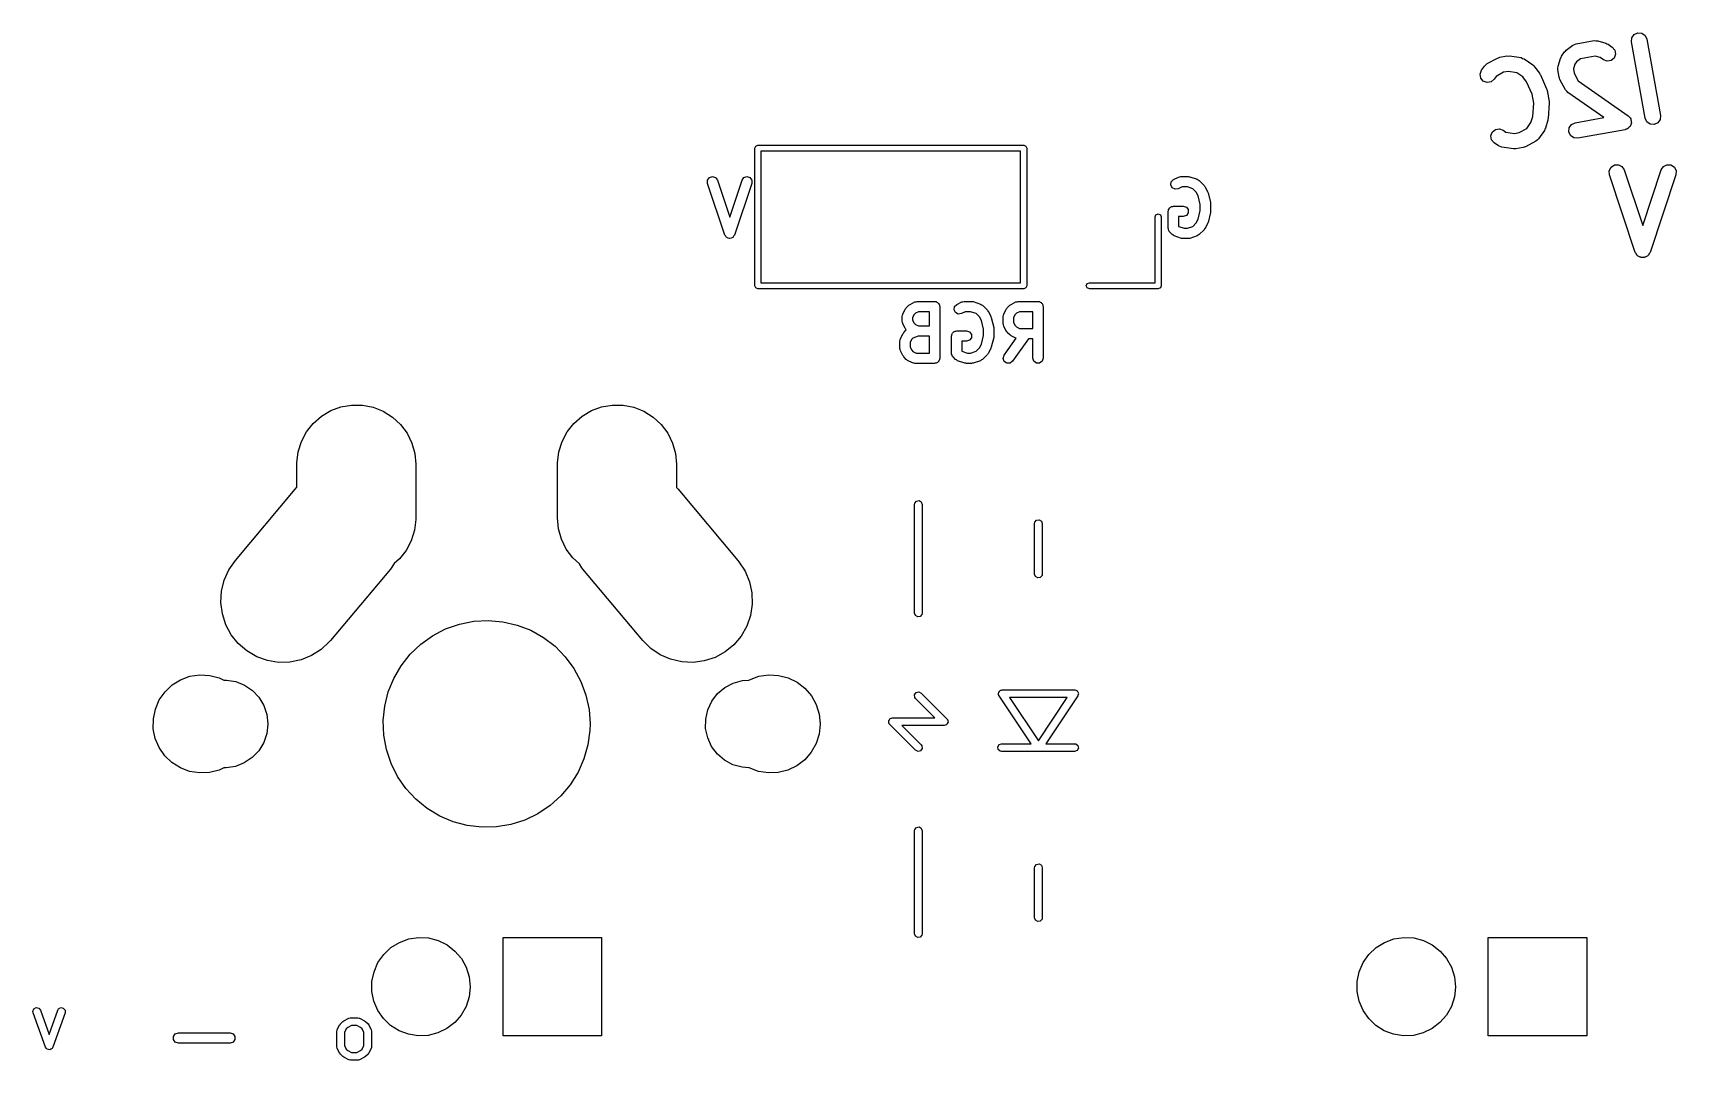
# Model space of a CAD drawing. Extents: x 0 to 132, y -20 to 105.
# Drawn here: x -0.03 to 31.75, y 78.7 to 98.56 of the extents above; entities that cross this region are included whole.
import ezdxf

# ---------------------------------------------------------------- set-up
doc = ezdxf.new("R2010")
doc.units = 0
doc.layers.add('BLACK', color=7, linetype='CONTINUOUS')

msp = doc.modelspace()

# ---------------------------------------------------------------- linework, layer by layer
at = {"layer": 'BLACK', "linetype": 'CONTINUOUS'}
for p, q in [((30.8916, 98.4631), (30.9362, 98.5267)), ((30.9362, 98.5267), (31.0065, 98.5595)), ((31.0065, 98.5595), (31.0839, 98.5528)), ((31.0839, 98.5528), (31.1475, 98.5082)), ((31.1475, 98.5082), (31.1803, 98.4378)), ((29.5276, 98.1091), (29.5856, 98.1918)), ((29.5856, 98.1918), (29.6041, 98.2074)), ((29.6041, 98.2074), (29.6191, 98.2263)), ((29.6191, 98.2263), (29.7474, 98.3214)), ((29.7474, 98.3214), (29.7795, 98.3341)), ((29.7795, 98.3341), (29.8107, 98.3487)), ((29.8107, 98.3487), (30.1624, 98.4107)), ((30.1624, 98.4107), (30.1968, 98.4077)), ((30.1968, 98.4077), (30.2312, 98.4067)), ((30.2312, 98.4067), (30.3843, 98.3612)), ((30.3843, 98.3612), (30.4049, 98.3486)), ((30.4049, 98.3486), (30.4276, 98.3403)), ((30.4276, 98.3403), (30.5103, 98.2824)), ((30.5103, 98.2824), (30.5602, 98.2229)), ((30.5602, 98.2229), (30.5737, 98.1464)), ((30.8849, 98.3858), (30.8916, 98.4631)), ((31.1453, 96.9085), (30.8849, 98.3858)), ((31.1803, 98.4378), (31.4408, 96.9606)), ((27.9801, 97.8362), (28.038, 97.919)), ((28.038, 97.919), (28.0644, 97.9411)), ((28.0644, 97.9411), (28.0895, 97.9648)), ((28.0895, 97.9648), (28.2881, 98.0724)), ((28.2881, 98.0724), (28.3116, 98.078)), ((28.3116, 98.078), (28.3335, 98.0882)), ((28.3335, 98.0882), (28.4742, 98.113)), ((28.4742, 98.113), (28.4982, 98.1109)), ((28.4982, 98.1109), (28.5222, 98.1137)), ((28.5222, 98.1137), (28.7457, 98.0805)), ((28.7457, 98.0805), (28.7773, 98.0668)), ((28.7773, 98.0668), (28.8097, 98.055)), ((28.8097, 98.055), (28.9752, 97.9391)), ((28.9752, 97.9391), (28.9907, 97.9206)), ((28.9907, 97.9206), (29.0096, 97.9056)), ((29.0096, 97.9056), (29.1048, 97.7773)), ((29.4573, 97.8439), (29.4603, 97.8783)), ((29.4603, 97.8783), (29.4612, 97.9127)), ((29.4612, 97.9127), (29.5067, 98.0658)), ((29.5067, 98.0658), (29.5194, 98.0864)), ((29.5194, 98.0864), (29.5276, 98.1091)), ((29.7874, 97.9569), (29.7589, 97.8611)), ((29.8174, 97.9998), (29.7874, 97.9569)), ((29.8977, 98.0594), (29.8174, 97.9998)), ((30.1796, 98.1091), (29.8977, 98.0594)), ((30.2755, 98.0806), (30.1796, 98.1091)), ((30.3383, 98.0366), (30.2755, 98.0806)), ((30.4112, 98.0101), (30.3383, 98.0366)), ((30.4877, 98.0235), (30.4112, 98.0101)), ((30.5472, 98.0734), (30.4877, 98.0235)), ((30.5737, 98.1464), (30.5472, 98.0734)), ((27.9535, 97.7632), (27.9801, 97.8362)), ((27.967, 97.6868), (27.9535, 97.7632)), ((28.0169, 97.6273), (27.967, 97.6868)), ((28.0899, 97.6007), (28.0169, 97.6273)), ((28.1664, 97.6142), (28.0899, 97.6007)), ((28.2258, 97.6641), (28.1664, 97.6142)), ((28.2635, 97.7179), (28.2258, 97.6641)), ((28.4095, 97.797), (28.2635, 97.7179)), ((28.5023, 97.8133), (28.4095, 97.797)), ((28.6666, 97.789), (28.5023, 97.8133)), ((28.7832, 97.7074), (28.6666, 97.789)), ((28.854, 97.6119), (28.7832, 97.7074)), ((28.9597, 97.3748), (28.854, 97.6119)), ((29.1048, 97.7773), (29.1109, 97.7619)), ((29.1109, 97.7619), (29.1213, 97.7491)), ((29.1213, 97.7491), (29.2412, 97.4801)), ((29.4821, 97.7032), (29.4573, 97.8439)), ((29.4923, 97.6813), (29.4821, 97.7032)), ((29.4979, 97.6578), (29.4923, 97.6813)), ((29.6054, 97.4592), (29.4979, 97.6578)), ((29.7589, 97.8611), (29.7733, 97.7793)), ((29.7733, 97.7793), (29.8524, 97.6332)), ((29.8524, 97.6332), (30.8163, 96.9582)), ((28.9905, 97.2001), (28.9597, 97.3748)), ((29.2412, 97.4801), (29.2442, 97.4618)), ((29.2442, 97.4618), (29.252, 97.4451)), ((29.252, 97.4451), (29.2892, 97.234)), ((29.2892, 97.234), (29.2876, 97.2156)), ((29.6291, 97.4342), (29.6054, 97.4592)), ((29.6513, 97.4078), (29.6291, 97.4342)), ((30.3476, 96.9202), (29.6513, 97.4078)), ((28.9384, 96.8272), (28.9723, 96.9412)), ((28.9723, 96.9412), (28.9905, 97.2001)), ((29.2911, 97.1974), (29.2704, 96.9036)), ((29.2876, 97.2156), (29.2911, 97.1974)), ((29.7898, 96.8218), (30.3476, 96.9202)), ((30.8163, 96.9582), (30.829, 96.9431)), ((30.829, 96.9431), (30.8452, 96.9318)), ((30.8452, 96.9318), (30.8536, 96.9139)), ((30.8536, 96.9139), (30.8663, 96.8988)), ((31.1781, 96.8382), (31.1453, 96.9085)), ((31.4408, 96.9606), (31.434, 96.8833)), ((28.1644, 96.5674), (28.191, 96.6404)), ((28.191, 96.6404), (28.2504, 96.6903)), ((28.2504, 96.6903), (28.3269, 96.7038)), ((28.3269, 96.7038), (28.3999, 96.6772)), ((28.3999, 96.6772), (28.4536, 96.6396)), ((28.4536, 96.6396), (28.6179, 96.6152)), ((28.6179, 96.6152), (28.7107, 96.6316)), ((28.7107, 96.6316), (28.8568, 96.7107)), ((28.8568, 96.7107), (28.9384, 96.8272)), ((29.1981, 96.6751), (29.0822, 96.5096)), ((29.2063, 96.6978), (29.1981, 96.6751)), ((29.219, 96.7183), (29.2063, 96.6978)), ((29.2645, 96.8714), (29.219, 96.7183)), ((29.265, 96.888), (29.2645, 96.8714)), ((29.2704, 96.9036), (29.265, 96.888)), ((29.6681, 96.6481), (29.6749, 96.7254)), ((29.7009, 96.5777), (29.6681, 96.6481)), ((29.6749, 96.7254), (29.7194, 96.789)), ((29.7194, 96.789), (29.7898, 96.8218)), ((30.7564, 96.6876), (29.8419, 96.5264)), ((30.7743, 96.696), (30.7564, 96.6876)), ((30.7937, 96.6994), (30.7743, 96.696)), ((30.8088, 96.7121), (30.7937, 96.6994)), ((30.8267, 96.7205), (30.8088, 96.7121)), ((30.8381, 96.7366), (30.8267, 96.7205)), ((30.8532, 96.7493), (30.8381, 96.7366)), ((30.8599, 96.7679), (30.8532, 96.7493)), ((30.8713, 96.7841), (30.8599, 96.7679)), ((30.8663, 96.8988), (30.8697, 96.8793)), ((30.8697, 96.8793), (30.878, 96.8614)), ((30.873, 96.8037), (30.8713, 96.7841)), ((30.8797, 96.8223), (30.873, 96.8037)), ((30.878, 96.8614), (30.8763, 96.8417)), ((30.8763, 96.8417), (30.8797, 96.8223)), ((31.2418, 96.7936), (31.1781, 96.8382)), ((31.3191, 96.7869), (31.2418, 96.7936)), ((31.3895, 96.8197), (31.3191, 96.7869)), ((31.434, 96.8833), (31.3895, 96.8197)), ((13.93, 96.33), (13.9476, 96.3724)), ((13.93, 93.67), (13.93, 96.33)), ((13.93, 96.33), (13.93, 96.33)), ((13.9476, 96.3724), (13.99, 96.39)), ((13.99, 96.39), (19.13, 96.39)), ((19.13, 96.39), (19.1724, 96.3724)), ((19.1724, 96.3724), (19.19, 96.33)), ((19.19, 96.33), (19.19, 93.67)), ((28.1779, 96.4909), (28.1644, 96.5674)), ((28.2278, 96.4315), (28.1779, 96.4909)), ((28.3105, 96.3735), (28.2278, 96.4315)), ((28.3429, 96.3617), (28.3105, 96.3735)), ((28.3746, 96.348), (28.3429, 96.3617)), ((28.598, 96.3149), (28.3746, 96.348)), ((28.622, 96.3176), (28.598, 96.3149)), ((28.6461, 96.3155), (28.622, 96.3176)), ((28.7867, 96.3403), (28.6461, 96.3155)), ((28.8086, 96.3506), (28.7867, 96.3403)), ((28.8321, 96.3562), (28.8086, 96.3506)), ((29.0307, 96.4637), (28.8321, 96.3562)), ((29.0558, 96.4874), (29.0307, 96.4637)), ((29.0822, 96.5096), (29.0558, 96.4874)), ((29.7645, 96.5332), (29.7009, 96.5777)), ((29.8419, 96.5264), (29.7645, 96.5332)), ((14.05, 96.27), (14.05, 93.73)), ((19.07, 96.27), (14.05, 96.27)), ((19.07, 93.73), (19.07, 96.27)), ((30.451, 95.894), (30.4858, 95.9634)), ((30.4858, 95.9634), (30.5506, 96.0062)), ((30.5506, 96.0062), (30.6281, 96.0109)), ((30.6281, 96.0109), (30.6975, 95.9762)), ((30.6975, 95.9762), (30.7403, 95.9114)), ((31.4557, 95.9114), (31.4985, 95.9762)), ((31.4985, 95.9762), (31.5679, 96.0109)), ((31.5679, 96.0109), (31.6454, 96.0062)), ((31.6454, 96.0062), (31.7102, 95.9634)), ((31.7102, 95.9634), (31.745, 95.894)), ((13.0163, 95.7123), (13.0523, 95.7626)), ((13.0168, 95.6505), (13.0163, 95.7123)), ((13.3501, 94.6505), (13.0168, 95.6505)), ((13.0523, 95.7626), (13.1109, 95.7821)), ((13.1109, 95.7821), (13.1698, 95.7635)), ((13.1698, 95.7635), (13.2065, 95.7137)), ((13.2065, 95.7137), (13.445, 94.9983)), ((13.445, 94.9983), (13.6835, 95.7137)), ((13.8732, 95.6505), (13.5399, 94.6505)), ((13.6835, 95.7137), (13.7202, 95.7635)), ((13.7202, 95.7635), (13.7791, 95.7821)), ((13.7791, 95.7821), (13.8377, 95.7626)), ((13.8377, 95.7626), (13.8737, 95.7123)), ((13.8737, 95.7123), (13.8732, 95.6505)), ((21.9742, 95.6196), (21.9843, 95.6806)), ((21.9843, 95.6806), (22.0284, 95.7239)), ((22.0284, 95.7239), (22.1236, 95.7716)), ((22.1236, 95.7716), (22.1464, 95.775)), ((22.1464, 95.775), (22.1683, 95.7821)), ((22.1683, 95.7821), (22.3112, 95.7821)), ((22.3112, 95.7821), (22.3266, 95.7771)), ((22.3266, 95.7771), (22.3428, 95.777)), ((22.3428, 95.777), (22.4857, 95.7294)), ((22.4857, 95.7294), (22.5042, 95.7157)), ((22.5042, 95.7157), (22.5248, 95.7052)), ((22.5248, 95.7052), (22.62, 95.61)), ((30.4557, 95.8165), (30.451, 95.894)), ((30.9557, 94.3165), (30.4557, 95.8165)), ((30.7403, 95.9114), (31.098, 94.8383)), ((31.098, 94.8383), (31.4557, 95.9114)), ((31.7403, 95.8165), (31.2403, 94.3165)), ((31.745, 95.894), (31.7403, 95.8165)), ((22.0018, 95.5643), (21.9742, 95.6196)), ((22.0567, 95.5359), (22.0018, 95.5643)), ((22.1178, 95.5451), (22.0567, 95.5359)), ((22.1919, 95.5821), (22.1178, 95.5451)), ((22.295, 95.5821), (22.1919, 95.5821)), ((22.4, 95.5471), (22.295, 95.5821)), ((22.4671, 95.48), (22.4, 95.5471)), ((22.5026, 95.4091), (22.4671, 95.48)), ((22.5445, 95.2412), (22.5026, 95.4091)), ((22.62, 95.61), (22.6274, 95.5955)), ((22.6274, 95.5955), (22.6387, 95.584)), ((22.6387, 95.584), (22.6863, 95.4887)), ((22.6863, 95.4887), (22.688, 95.4777)), ((22.688, 95.4777), (22.6939, 95.4683)), ((22.6939, 95.4683), (22.7415, 95.2778)), ((21.67, 95), (21.6876, 95.0424)), ((21.6876, 95.0424), (21.73, 95.06)), ((21.73, 95.06), (21.7724, 95.0424)), ((21.7724, 95.0424), (21.79, 95)), ((21.9255, 95.1107), (21.9304, 95.1257)), ((21.9255, 94.7774), (21.9255, 95.1107)), ((21.9304, 95.1416), (21.9397, 95.1544)), ((21.9304, 95.1257), (21.9304, 95.1416)), ((21.9397, 95.1544), (21.9446, 95.1695)), ((21.9446, 95.1695), (21.9574, 95.1788)), ((21.9574, 95.1788), (21.9667, 95.1916)), ((21.9667, 95.1916), (21.9818, 95.1965)), ((21.9818, 95.1965), (21.9946, 95.2058)), ((21.9946, 95.2058), (22.0104, 95.2058)), ((22.0104, 95.2058), (22.0255, 95.2107)), ((22.0255, 95.2107), (22.216, 95.2107)), ((22.216, 95.0107), (22.1255, 95.0107)), ((22.1255, 95.0107), (22.1255, 94.8188)), ((22.216, 95.2107), (22.2747, 95.1916)), ((22.2747, 95.0298), (22.216, 95.0107)), ((22.2747, 95.1916), (22.3111, 95.1416)), ((22.3111, 95.0798), (22.2747, 95.0298)), ((22.3111, 95.1416), (22.3111, 95.0798)), ((22.5026, 94.9551), (22.5445, 95.123)), ((22.5445, 95.123), (22.5445, 95.2412)), ((22.7415, 95.0864), (22.6939, 94.896)), ((22.7415, 95.2778), (22.7407, 95.2654)), ((22.7407, 95.2654), (22.7445, 95.2535)), ((22.7445, 95.1107), (22.7407, 95.0989)), ((22.7407, 95.0989), (22.7415, 95.0864)), ((22.7445, 95.2535), (22.7445, 95.1107)), ((21.67, 93.73), (21.67, 95)), ((21.79, 95), (21.79, 93.67)), ((21.928, 94.7697), (21.9255, 94.7774)), ((21.9267, 94.7617), (21.928, 94.7697)), ((21.9373, 94.7409), (21.9267, 94.7617)), ((21.9446, 94.7186), (21.9373, 94.7409)), ((21.9511, 94.7138), (21.9446, 94.7186)), ((21.9548, 94.7066), (21.9511, 94.7138)), ((22.0024, 94.659), (21.9548, 94.7066)), ((22.1255, 94.8188), (22.1271, 94.8171)), ((22.1271, 94.8171), (22.2322, 94.7821)), ((22.2322, 94.7821), (22.295, 94.7821)), ((22.295, 94.7821), (22.4, 94.8171)), ((22.4, 94.8171), (22.4671, 94.8842)), ((22.4671, 94.8842), (22.5026, 94.9551)), ((22.62, 94.7543), (22.5248, 94.659)), ((22.6274, 94.7687), (22.62, 94.7543)), ((22.6387, 94.7803), (22.6274, 94.7687)), ((22.6863, 94.8755), (22.6387, 94.7803)), ((22.688, 94.8865), (22.6863, 94.8755)), ((22.6939, 94.896), (22.688, 94.8865)), ((13.3681, 94.6262), (13.3501, 94.6505)), ((13.3856, 94.6017), (13.3681, 94.6262)), ((13.3864, 94.6014), (13.3856, 94.6017)), ((13.3868, 94.6008), (13.3864, 94.6014)), ((13.4156, 94.5917), (13.3868, 94.6008)), ((13.4442, 94.5821), (13.4156, 94.5917)), ((13.445, 94.5824), (13.4442, 94.5821)), ((13.4458, 94.5821), (13.445, 94.5824)), ((13.4744, 94.5917), (13.4458, 94.5821)), ((13.5032, 94.6008), (13.4744, 94.5917)), ((13.5036, 94.6014), (13.5032, 94.6008)), ((13.5044, 94.6017), (13.5036, 94.6014)), ((13.522, 94.6263), (13.5044, 94.6017)), ((13.5399, 94.6505), (13.522, 94.6263)), ((22.0229, 94.6486), (22.0024, 94.659)), ((22.0415, 94.6349), (22.0229, 94.6486)), ((22.1843, 94.5873), (22.0415, 94.6349)), ((22.2005, 94.5871), (22.1843, 94.5873)), ((22.216, 94.5821), (22.2005, 94.5871)), ((22.3112, 94.5821), (22.216, 94.5821)), ((22.3266, 94.5871), (22.3112, 94.5821)), ((22.3428, 94.5873), (22.3266, 94.5871)), ((22.4857, 94.6349), (22.3428, 94.5873)), ((22.5042, 94.6486), (22.4857, 94.6349)), ((22.5248, 94.659), (22.5042, 94.6486)), ((30.9723, 94.2913), (30.9557, 94.3165)), ((30.9858, 94.2644), (30.9723, 94.2913)), ((30.9934, 94.2594), (30.9858, 94.2644)), ((30.9985, 94.2517), (30.9934, 94.2594)), ((31.0254, 94.2382), (30.9985, 94.2517)), ((31.0506, 94.2216), (31.0254, 94.2382)), ((31.0597, 94.2211), (31.0506, 94.2216)), ((31.0679, 94.217), (31.0597, 94.2211)), ((31.098, 94.2188), (31.0679, 94.217)), ((31.1281, 94.217), (31.098, 94.2188)), ((31.1363, 94.2211), (31.1281, 94.217)), ((31.1454, 94.2216), (31.1363, 94.2211)), ((31.1706, 94.2382), (31.1454, 94.2216)), ((31.1975, 94.2517), (31.1706, 94.2382)), ((31.2026, 94.2594), (31.1975, 94.2517)), ((31.2102, 94.2644), (31.2026, 94.2594)), ((31.2237, 94.2914), (31.2102, 94.2644)), ((31.2403, 94.3165), (31.2237, 94.2914)), ((13.9476, 93.6276), (13.93, 93.67)), ((13.99, 93.61), (13.9476, 93.6276)), ((19.13, 93.61), (13.99, 93.61)), ((14.05, 93.73), (19.07, 93.73)), ((19.1724, 93.6276), (19.13, 93.61)), ((19.19, 93.67), (19.1724, 93.6276)), ((20.34, 93.67), (20.3576, 93.7124)), ((20.3576, 93.6276), (20.34, 93.67)), ((20.3576, 93.7124), (20.4, 93.73)), ((20.4, 93.61), (20.3576, 93.6276)), ((20.4, 93.73), (21.67, 93.73)), ((21.73, 93.61), (20.4, 93.61)), ((21.7724, 93.6276), (21.73, 93.61)), ((21.79, 93.67), (21.7724, 93.6276)), ((16.7821, 93.0786), (16.7892, 93.1006)), ((16.7892, 93.1006), (16.7927, 93.1234)), ((16.7927, 93.1234), (16.8403, 93.2186)), ((16.8403, 93.2186), (16.8516, 93.2301)), ((16.8516, 93.2301), (16.859, 93.2446)), ((16.859, 93.2446), (16.9066, 93.2922)), ((16.9066, 93.2922), (16.9211, 93.2996)), ((16.9211, 93.2996), (16.9326, 93.3109)), ((16.9326, 93.3109), (17.0278, 93.3586)), ((17.0119, 93.1146), (16.9821, 93.055)), ((17.0366, 93.1393), (17.0119, 93.1146)), ((17.0278, 93.3586), (17.0506, 93.362)), ((17.0962, 93.1691), (17.0366, 93.1393)), ((17.0506, 93.362), (17.0726, 93.3691)), ((17.0726, 93.3691), (17.4059, 93.3691)), ((17.3059, 93.1691), (17.0962, 93.1691)), ((17.3059, 92.8929), (17.3059, 93.1691)), ((17.4059, 93.3691), (17.421, 93.3642)), ((17.421, 93.3642), (17.4368, 93.3642)), ((17.4368, 93.3642), (17.4496, 93.3549)), ((17.4496, 93.3549), (17.4647, 93.35)), ((17.4647, 93.35), (17.474, 93.3372)), ((17.474, 93.3372), (17.4868, 93.3279)), ((17.4868, 93.3279), (17.4917, 93.3128)), ((17.4917, 93.3128), (17.501, 93.3)), ((17.501, 93.3), (17.501, 93.2842)), ((17.501, 93.2842), (17.5059, 93.2691)), ((17.5059, 93.2691), (17.5059, 92.2691)), ((17.7832, 93.2066), (17.7933, 93.2676)), ((17.8108, 93.1513), (17.7832, 93.2066)), ((17.7933, 93.2676), (17.8374, 93.3109)), ((17.8657, 93.1229), (17.8108, 93.1513)), ((17.8374, 93.3109), (17.9326, 93.3586)), ((17.9268, 93.1321), (17.8657, 93.1229)), ((18.0009, 93.1691), (17.9268, 93.1321)), ((17.9326, 93.3586), (17.9554, 93.362)), ((17.9554, 93.362), (17.9773, 93.3691)), ((17.9773, 93.3691), (18.1202, 93.3691)), ((18.104, 93.1691), (18.0009, 93.1691)), ((18.209, 93.1341), (18.104, 93.1691)), ((18.1202, 93.3691), (18.1356, 93.3641)), ((18.1356, 93.3641), (18.1518, 93.364)), ((18.1518, 93.364), (18.2947, 93.3164)), ((18.2761, 93.067), (18.209, 93.1341)), ((18.2947, 93.3164), (18.3132, 93.3027)), ((18.3132, 93.3027), (18.3338, 93.2922)), ((18.3338, 93.2922), (18.429, 93.197)), ((18.429, 93.197), (18.4364, 93.1825)), ((18.4364, 93.1825), (18.4477, 93.171)), ((18.4477, 93.171), (18.4953, 93.0757)), ((18.7345, 93.0786), (18.7416, 93.1006)), ((18.7416, 93.1006), (18.745, 93.1234)), ((18.745, 93.1234), (18.7927, 93.2186)), ((18.7927, 93.2186), (18.804, 93.2301)), ((18.804, 93.2301), (18.8114, 93.2446)), ((18.8114, 93.2446), (18.859, 93.2922)), ((18.859, 93.2922), (18.8734, 93.2996)), ((18.8734, 93.2996), (18.885, 93.3109)), ((18.885, 93.3109), (18.9802, 93.3586)), ((18.9643, 93.1146), (18.9345, 93.055)), ((18.9889, 93.1393), (18.9643, 93.1146)), ((18.9802, 93.3586), (19.003, 93.362)), ((19.0486, 93.1691), (18.9889, 93.1393)), ((19.003, 93.362), (19.025, 93.3691)), ((19.025, 93.3691), (19.4059, 93.3691)), ((19.3059, 93.1691), (19.0486, 93.1691)), ((19.3059, 92.8453), (19.3059, 93.1691)), ((19.4059, 93.3691), (19.421, 93.3642)), ((19.421, 93.3642), (19.4368, 93.3642)), ((19.4368, 93.3642), (19.4496, 93.3549)), ((19.4496, 93.3549), (19.4647, 93.35)), ((19.4647, 93.35), (19.474, 93.3372)), ((19.474, 93.3372), (19.4868, 93.3279)), ((19.4868, 93.3279), (19.4917, 93.3128)), ((19.4917, 93.3128), (19.501, 93.3)), ((19.501, 93.3), (19.501, 93.2842)), ((19.501, 93.2842), (19.5059, 93.2691)), ((19.5059, 93.2691), (19.5059, 92.2691)), ((16.7821, 92.9834), (16.7821, 93.0786)), ((16.7892, 92.9615), (16.7821, 92.9834)), ((16.7927, 92.9387), (16.7892, 92.9615)), ((16.8403, 92.8434), (16.7927, 92.9387)), ((16.8114, 92.7684), (16.859, 92.816)), ((16.8516, 92.8319), (16.8403, 92.8434)), ((16.859, 92.8175), (16.8516, 92.8319)), ((16.86, 92.8165), (16.859, 92.8175)), ((16.859, 92.816), (16.86, 92.8165)), ((16.9821, 93.055), (16.9821, 93.007)), ((16.9821, 93.007), (17.0119, 92.9474)), ((17.0119, 92.9474), (17.0366, 92.9227)), ((17.0366, 92.9227), (17.0962, 92.8929)), ((17.0962, 92.8929), (17.3059, 92.8929)), ((17.7664, 92.7658), (17.7757, 92.7786)), ((17.7757, 92.7786), (17.7908, 92.7835)), ((17.7908, 92.7835), (17.8036, 92.7928)), ((17.8036, 92.7928), (17.8194, 92.7928)), ((17.8194, 92.7928), (17.8345, 92.7977)), ((17.8345, 92.7977), (18.025, 92.7977)), ((18.025, 92.7977), (18.0837, 92.7786)), ((18.0837, 92.7786), (18.1201, 92.7286)), ((18.3116, 92.9961), (18.2761, 93.067)), ((18.3535, 92.8282), (18.3116, 92.9961)), ((18.3535, 92.71), (18.3535, 92.8282)), ((18.4953, 93.0757), (18.497, 93.0647)), ((18.497, 93.0647), (18.5029, 93.0553)), ((18.5029, 93.0553), (18.5505, 92.8648)), ((18.5505, 92.8648), (18.5497, 92.8524)), ((18.5497, 92.8524), (18.5535, 92.8405)), ((18.5535, 92.8405), (18.5535, 92.6977)), ((18.7345, 92.9358), (18.7345, 93.0786)), ((18.7416, 92.9139), (18.7345, 92.9358)), ((18.745, 92.8911), (18.7416, 92.9139)), ((18.7927, 92.7958), (18.745, 92.8911)), ((18.804, 92.7843), (18.7927, 92.7958)), ((18.8114, 92.7698), (18.804, 92.7843)), ((18.9345, 93.055), (18.9345, 92.9594)), ((18.9345, 92.9594), (18.9643, 92.8998)), ((18.9643, 92.8998), (18.9889, 92.8751)), ((18.9889, 92.8751), (19.0486, 92.8453)), ((19.0486, 92.8453), (19.3059, 92.8453)), ((16.7345, 92.6025), (16.7416, 92.6244)), ((16.7345, 92.4596), (16.7345, 92.6025)), ((16.7416, 92.6244), (16.745, 92.6472)), ((16.745, 92.6472), (16.7927, 92.7424)), ((16.7927, 92.7424), (16.804, 92.754)), ((16.804, 92.754), (16.8114, 92.7684)), ((16.9643, 92.6385), (16.9345, 92.5788)), ((16.9345, 92.5788), (16.9345, 92.4832)), ((16.9345, 92.4832), (16.9643, 92.4236)), ((16.9837, 92.6579), (16.9643, 92.6385)), ((17.0888, 92.6929), (16.9837, 92.6579)), ((17.3059, 92.6929), (17.0888, 92.6929)), ((17.3059, 92.3691), (17.3059, 92.6929)), ((17.7345, 92.6977), (17.7394, 92.7127)), ((17.7345, 92.3644), (17.7345, 92.6977)), ((17.7394, 92.7286), (17.7487, 92.7414)), ((17.7394, 92.7127), (17.7394, 92.7286)), ((17.7487, 92.7414), (17.7536, 92.7565)), ((17.7536, 92.7565), (17.7664, 92.7658)), ((18.025, 92.5977), (17.9345, 92.5977)), ((17.9345, 92.5977), (17.9345, 92.4058)), ((18.0837, 92.6168), (18.025, 92.5977)), ((18.1201, 92.6668), (18.0837, 92.6168)), ((18.1201, 92.7286), (18.1201, 92.6668)), ((18.209, 92.4041), (18.2761, 92.4712)), ((18.2761, 92.4712), (18.3116, 92.5421)), ((18.3116, 92.5421), (18.3535, 92.71)), ((18.4953, 92.4625), (18.4477, 92.3673)), ((18.497, 92.4735), (18.4953, 92.4625)), ((18.5029, 92.483), (18.497, 92.4735)), ((18.5505, 92.6734), (18.5029, 92.483)), ((18.5535, 92.6977), (18.5497, 92.6859)), ((18.5497, 92.6859), (18.5505, 92.6734)), ((18.7526, 92.3265), (18.9829, 92.6555)), ((18.859, 92.7222), (18.8114, 92.7698)), ((18.8734, 92.7149), (18.859, 92.7222)), ((18.885, 92.7035), (18.8734, 92.7149)), ((18.9802, 92.6559), (18.885, 92.7035)), ((19.2199, 92.6453), (18.9164, 92.2118)), ((18.9829, 92.6555), (18.9802, 92.6559)), ((19.3059, 92.6453), (19.2199, 92.6453)), ((19.3059, 92.2691), (19.3059, 92.6453)), ((16.7416, 92.4377), (16.7345, 92.4596)), ((16.745, 92.4149), (16.7416, 92.4377)), ((16.7927, 92.3196), (16.745, 92.4149)), ((16.804, 92.3081), (16.7927, 92.3196)), ((16.8114, 92.2936), (16.804, 92.3081)), ((16.859, 92.246), (16.8114, 92.2936)), ((16.8734, 92.2387), (16.859, 92.246)), ((16.885, 92.2273), (16.8734, 92.2387)), ((16.9802, 92.1797), (16.885, 92.2273)), ((16.9643, 92.4236), (16.9889, 92.3989)), ((17.003, 92.1762), (16.9802, 92.1797)), ((16.9889, 92.3989), (17.0486, 92.3691)), ((17.025, 92.1691), (17.003, 92.1762)), ((17.4059, 92.1691), (17.025, 92.1691)), ((17.0486, 92.3691), (17.3059, 92.3691)), ((17.421, 92.174), (17.4059, 92.1691)), ((17.4368, 92.174), (17.421, 92.174)), ((17.4496, 92.1833), (17.4368, 92.174)), ((17.4647, 92.1882), (17.4496, 92.1833)), ((17.474, 92.201), (17.4647, 92.1882)), ((17.4868, 92.2103), (17.474, 92.201)), ((17.4917, 92.2254), (17.4868, 92.2103)), ((17.501, 92.2382), (17.4917, 92.2254)), ((17.5059, 92.2691), (17.501, 92.2541)), ((17.501, 92.2541), (17.501, 92.2382)), ((17.737, 92.3567), (17.7345, 92.3644)), ((17.7357, 92.3487), (17.737, 92.3567)), ((17.7463, 92.3279), (17.7357, 92.3487)), ((17.7536, 92.3056), (17.7463, 92.3279)), ((17.7601, 92.3008), (17.7536, 92.3056)), ((17.7638, 92.2936), (17.7601, 92.3008)), ((17.8114, 92.246), (17.7638, 92.2936)), ((17.8319, 92.2356), (17.8114, 92.246)), ((17.8505, 92.2219), (17.8319, 92.2356)), ((17.9933, 92.1743), (17.8505, 92.2219)), ((17.9345, 92.4058), (17.9361, 92.4041)), ((17.9361, 92.4041), (18.0412, 92.3691)), ((18.0095, 92.1741), (17.9933, 92.1743)), ((18.025, 92.1691), (18.0095, 92.1741)), ((18.1202, 92.1691), (18.025, 92.1691)), ((18.0412, 92.3691), (18.104, 92.3691)), ((18.104, 92.3691), (18.209, 92.4041)), ((18.1356, 92.1741), (18.1202, 92.1691)), ((18.1518, 92.1743), (18.1356, 92.1741)), ((18.2947, 92.2219), (18.1518, 92.1743)), ((18.3132, 92.2356), (18.2947, 92.2219)), ((18.3338, 92.246), (18.3132, 92.2356)), ((18.429, 92.3413), (18.3338, 92.246)), ((18.4364, 92.3557), (18.429, 92.3413)), ((18.4477, 92.3673), (18.4364, 92.3557)), ((18.7345, 92.2674), (18.7526, 92.3265)), ((18.7546, 92.2089), (18.7345, 92.2674)), ((18.8053, 92.1735), (18.7546, 92.2089)), ((18.867, 92.1746), (18.8053, 92.1735)), ((18.9164, 92.2118), (18.867, 92.1746)), ((19.325, 92.2103), (19.3059, 92.2691)), ((19.375, 92.174), (19.325, 92.2103)), ((19.4368, 92.174), (19.375, 92.174)), ((19.4868, 92.2103), (19.4368, 92.174)), ((19.5059, 92.2691), (19.4868, 92.2103)), ((5.55005, 91.1489), (5.73091, 91.2565)), ((5.73091, 91.2565), (5.92836, 91.3293)), ((5.92836, 91.3293), (6.13577, 91.365)), ((6.13577, 91.365), (6.34621, 91.3622)), ((6.34621, 91.3622), (6.55262, 91.3211)), ((6.55262, 91.3211), (6.74809, 91.2432)), ((6.74809, 91.2432), (6.92608, 91.1309)), ((10.59, 91.1489), (10.7709, 91.2565)), ((10.7709, 91.2565), (10.9684, 91.3293)), ((10.9684, 91.3293), (11.1758, 91.365)), ((11.1758, 91.365), (11.3862, 91.3622)), ((11.3862, 91.3622), (11.5926, 91.3211)), ((11.5926, 91.3211), (11.7881, 91.2432)), ((11.7881, 91.2432), (11.9661, 91.1309)), ((5.26153, 90.8448), (5.39182, 91.0101)), ((5.39182, 91.0101), (5.55005, 91.1489)), ((6.92608, 91.1309), (7.08062, 90.988)), ((7.08062, 90.988), (7.20654, 90.8194)), ((10.3015, 90.8448), (10.4318, 91.0101)), ((10.4318, 91.0101), (10.59, 91.1489)), ((11.9661, 91.1309), (12.1206, 90.988)), ((12.1206, 90.988), (12.2465, 90.8194)), ((5.10113, 90.4576), (5.16354, 90.6586)), ((5.16354, 90.6586), (5.26153, 90.8448)), ((7.20654, 90.8194), (7.29962, 90.6306)), ((7.29962, 90.6306), (7.35674, 90.4281)), ((10.1411, 90.4576), (10.2035, 90.6586)), ((10.2035, 90.6586), (10.3015, 90.8448)), ((12.2465, 90.8194), (12.3396, 90.6306)), ((12.3396, 90.6306), (12.3967, 90.4281)), ((5.076, 90.2185), (5.07639, 90.2486)), ((5.07639, 90.2486), (5.10113, 90.4576)), ((7.35674, 90.4281), (7.376, 90.2185)), ((10.116, 90.2185), (10.1164, 90.2486)), ((10.1164, 90.2486), (10.1411, 90.4576)), ((12.3967, 90.4281), (12.416, 90.2185)), ((5.076, 89.7705), (5.076, 90.2185)), ((7.376, 90.2185), (7.376, 89.1815)), ((10.116, 89.1815), (10.116, 90.2185)), ((12.416, 90.2185), (12.416, 89.7675)), ((3.88819, 88.3581), (5.04521, 89.737)), ((5.04521, 89.737), (5.06571, 89.7608)), ((5.06571, 89.7608), (5.076, 89.7705)), ((12.416, 89.7675), (12.4468, 89.737)), ((12.4468, 89.737), (13.6038, 88.3581)), ((17.018, 89.4435), (17.0225, 89.4692)), ((17.018, 87.3435), (17.018, 89.4435)), ((17.0225, 89.4692), (17.0555, 89.5085)), ((17.0555, 89.5085), (17.106, 89.5174)), ((17.106, 89.5174), (17.1505, 89.4917)), ((17.1505, 89.4917), (17.168, 89.4435)), ((17.168, 89.4435), (17.168, 87.3435)), ((7.37561, 89.1514), (7.35087, 88.9424)), ((7.376, 89.1815), (7.37561, 89.1514)), ((10.1353, 88.9719), (10.116, 89.1815)), ((10.1924, 88.7694), (10.1353, 88.9719)), ((19.339, 89.0735), (19.3435, 89.0992)), ((19.339, 88.0956), (19.339, 89.0735)), ((19.3435, 89.0992), (19.3765, 89.1385)), ((19.3765, 89.1385), (19.427, 89.1474)), ((19.427, 89.1474), (19.4715, 89.1217)), ((19.4715, 89.1217), (19.489, 89.0735)), ((19.489, 89.0735), (19.489, 88.0956)), ((7.28846, 88.7414), (7.19047, 88.5552)), ((7.35087, 88.9424), (7.28846, 88.7414)), ((10.2855, 88.5806), (10.1924, 88.7694)), ((3.76301, 88.1777), (3.88819, 88.3581)), ((7.06018, 88.3899), (6.956, 88.2985)), ((7.19047, 88.5552), (7.06018, 88.3899)), ((10.4114, 88.412), (10.2855, 88.5806)), ((10.539, 88.2941), (10.4114, 88.412)), ((13.6038, 88.3581), (13.6237, 88.3338)), ((13.6237, 88.3338), (13.7441, 88.1502)), ((3.67282, 87.9775), (3.76301, 88.1777)), ((6.88371, 88.1943), (5.72669, 86.8154)), ((6.956, 88.2985), (6.88371, 88.1943)), ((10.5884, 88.2187), (10.539, 88.2941)), ((10.6083, 88.1943), (10.5884, 88.2187)), ((11.7653, 86.8154), (10.6083, 88.1943)), ((13.7441, 88.1502), (13.829, 87.9476)), ((19.3565, 88.0474), (19.339, 88.0956)), ((19.401, 88.0217), (19.3565, 88.0474)), ((19.4515, 88.0306), (19.401, 88.0217)), ((19.4845, 88.0699), (19.4515, 88.0306)), ((19.489, 88.0956), (19.4845, 88.0699)), ((3.60817, 87.5449), (3.62062, 87.7642)), ((3.62062, 87.7642), (3.67282, 87.9775)), ((13.829, 87.9476), (13.8756, 87.733)), ((13.8756, 87.733), (13.8823, 87.5135)), ((3.63589, 87.3271), (3.60817, 87.5449)), ((13.8823, 87.5135), (13.8489, 87.2965)), ((3.70284, 87.1179), (3.63589, 87.3271)), ((3.80678, 86.9245), (3.70284, 87.1179)), ((7.9517, 87.0355), (8.21825, 87.1291)), ((8.21825, 87.1291), (8.49533, 87.1842)), ((8.49533, 87.1842), (8.77741, 87.1998)), ((8.77741, 87.1998), (9.05887, 87.1754)), ((9.05887, 87.1754), (9.33408, 87.1116)), ((9.33408, 87.1116), (9.59756, 87.0097)), ((13.7765, 87.0892), (13.6675, 86.8985)), ((13.8489, 87.2965), (13.7765, 87.0892)), ((17.0355, 87.2953), (17.018, 87.3435)), ((17.08, 87.2696), (17.0355, 87.2953)), ((17.1305, 87.2785), (17.08, 87.2696)), ((17.1635, 87.3178), (17.1305, 87.2785)), ((17.168, 87.3435), (17.1635, 87.3178)), ((3.94423, 86.7532), (3.80678, 86.9245)), ((4.1106, 86.6099), (3.94423, 86.7532)), ((5.70619, 86.7916), (5.54623, 86.6412)), ((5.72669, 86.8154), (5.70619, 86.7916)), ((7.26674, 86.546), (7.47115, 86.741)), ((7.47115, 86.741), (7.701, 86.9053)), ((7.701, 86.9053), (7.9517, 87.0355)), ((9.59756, 87.0097), (9.84405, 86.8716)), ((9.84405, 86.8716), (10.0686, 86.7002)), ((11.9213, 86.6608), (11.7653, 86.8154)), ((13.6675, 86.8985), (13.5256, 86.7309)), ((4.3003, 86.4992), (4.1106, 86.6099)), ((4.50699, 86.425), (4.3003, 86.4992)), ((4.72373, 86.3897), (4.50699, 86.425)), ((5.15829, 86.4392), (4.94328, 86.3945)), ((5.36154, 86.5224), (5.15829, 86.4392)), ((5.54623, 86.6412), (5.36154, 86.5224)), ((7.09184, 86.3242), (7.26674, 86.546)), ((10.0686, 86.7002), (10.2668, 86.4989)), ((10.2668, 86.4989), (10.4347, 86.2717)), ((12.1028, 86.5372), (11.9213, 86.6608)), ((12.3038, 86.4488), (12.1028, 86.5372)), ((12.5175, 86.3985), (12.3038, 86.4488)), ((13.1631, 86.4863), (12.9545, 86.4175)), ((13.3556, 86.5919), (13.1631, 86.4863)), ((13.5256, 86.7309), (13.3556, 86.5919)), ((2.82955, 86.0539), (3.00974, 86.1202)), ((3.00974, 86.1202), (3.19959, 86.1489)), ((3.19959, 86.1489), (3.39134, 86.1388)), ((3.39134, 86.1388), (3.57714, 86.0904)), ((4.94328, 86.3945), (4.72373, 86.3897)), ((6.94994, 86.0799), (7.09184, 86.3242)), ((10.4347, 86.2717), (10.5688, 86.023)), ((12.7369, 86.3879), (12.5175, 86.3985)), ((12.9545, 86.4175), (12.7369, 86.3879)), ((13.8295, 86.0539), (14.0097, 86.1202)), ((14.0097, 86.1202), (14.1996, 86.1489)), ((14.1996, 86.1489), (14.3913, 86.1388)), ((14.3913, 86.1388), (14.5771, 86.0904)), ((2.41672, 85.6635), (2.52685, 85.8207)), ((2.52685, 85.8207), (2.66636, 85.9527)), ((2.66636, 85.9527), (2.82955, 86.0539)), ((3.57714, 86.0904), (3.66693, 86.0462)), ((3.66693, 86.0462), (3.71345, 86.0487)), ((3.71345, 86.0487), (3.89458, 86.0187)), ((3.89458, 86.0187), (4.06505, 85.9505)), ((4.06505, 85.9505), (4.2169, 85.8473)), ((4.2169, 85.8473), (4.34305, 85.7139)), ((6.77578, 85.5439), (6.84389, 85.818)), ((6.84389, 85.818), (6.94994, 86.0799)), ((10.5688, 86.023), (10.6666, 85.758)), ((13.2105, 85.7862), (13.3507, 85.9047)), ((13.3507, 85.9047), (13.5131, 85.9903)), ((13.5131, 85.9903), (13.6901, 86.0391)), ((13.6901, 86.0391), (13.8164, 86.0457)), ((13.8164, 86.0457), (13.8295, 86.0539)), ((14.5771, 86.0904), (14.7494, 86.0056)), ((14.7494, 86.0056), (14.9011, 85.888)), ((14.9011, 85.888), (15.0261, 85.7422)), ((17.0206, 85.7629), (17.05, 85.8049)), ((17.05, 85.8049), (17.0995, 85.8182)), ((17.0995, 85.8182), (17.146, 85.7965)), ((17.146, 85.7965), (17.646, 85.2965)), ((18.6416, 85.7972), (18.647, 85.8066)), ((18.6444, 85.7818), (18.6416, 85.7972)), ((18.647, 85.8066), (18.6482, 85.8173)), ((18.6482, 85.8173), (18.6595, 85.8281)), ((18.6595, 85.8281), (18.6673, 85.8417)), ((18.6673, 85.8417), (18.6774, 85.8453)), ((18.6774, 85.8453), (18.6852, 85.8528)), ((18.6852, 85.8528), (18.7008, 85.8538)), ((18.7008, 85.8538), (18.7155, 85.8592)), ((18.7155, 85.8592), (20.1125, 85.8592)), ((20.1125, 85.8592), (20.1158, 85.8586)), ((20.1158, 85.8586), (20.1173, 85.859)), ((20.1173, 85.859), (20.12, 85.8579)), ((20.12, 85.8579), (20.1382, 85.8547)), ((20.1382, 85.8547), (20.1501, 85.8447)), ((20.1501, 85.8447), (20.1643, 85.8384)), ((20.1643, 85.8384), (20.1691, 85.8287)), ((20.1691, 85.8287), (20.1775, 85.8217)), ((20.1775, 85.8217), (20.1802, 85.8064)), ((20.1802, 85.8064), (20.187, 85.7924)), ((20.187, 85.7924), (20.1845, 85.7819)), ((2.3012, 85.2993), (2.34047, 85.4873)), ((2.34047, 85.4873), (2.41672, 85.6635)), ((4.34305, 85.7139), (4.43761, 85.5565)), ((4.43761, 85.5565), (4.49617, 85.3825)), ((6.74699, 85.2628), (6.77578, 85.5439)), ((10.6666, 85.758), (10.726, 85.4818)), ((10.726, 85.4818), (10.746, 85.2)), ((12.9813, 85.2947), (13.0213, 85.4739)), ((13.0213, 85.4739), (13.0989, 85.6403)), ((13.0989, 85.6403), (13.2105, 85.7862)), ((15.0261, 85.7422), (15.1192, 85.5742)), ((15.1192, 85.5742), (15.1766, 85.391)), ((17.025, 85.7118), (17.0206, 85.7629)), ((17.04, 85.6905), (17.025, 85.7118)), ((17.4119, 85.3185), (17.04, 85.6905)), ((18.6427, 85.7662), (18.6444, 85.7818)), ((18.65, 85.7496), (18.6427, 85.7662)), ((18.6505, 85.7467), (18.65, 85.7496)), ((18.6518, 85.7457), (18.6505, 85.7467)), ((18.6532, 85.7424), (18.6518, 85.7457)), ((19.2734, 84.8178), (18.6532, 85.7424)), ((18.8561, 85.7092), (19.4159, 84.8746)), ((19.9724, 85.7092), (18.8561, 85.7092)), ((19.4159, 84.8746), (19.9724, 85.7092)), ((20.1749, 85.7426), (19.5584, 84.8178)), ((20.1786, 85.7577), (20.1749, 85.7426)), ((20.1864, 85.7712), (20.1786, 85.7577)), ((20.1845, 85.7819), (20.1864, 85.7712)), ((2.30053, 85.1073), (2.3012, 85.2993)), ((4.51598, 85.1941), (4.49488, 85.0117)), ((4.49617, 85.3825), (4.516, 85.2)), ((4.516, 85.2), (4.51598, 85.1941)), ((6.75808, 84.9805), (6.74699, 85.2628)), ((10.746, 85.2), (10.7421, 85.0744)), ((12.9807, 85.1112), (12.9813, 85.2947)), ((15.196, 85.1934), (15.1752, 85.0025)), ((15.1766, 85.391), (15.196, 85.2)), ((15.196, 85.2), (15.196, 85.1934)), ((16.5191, 85.2565), (16.5209, 85.2595)), ((16.5231, 85.2343), (16.5191, 85.2565)), ((16.5206, 85.2629), (16.5335, 85.2814)), ((16.5209, 85.2595), (16.5206, 85.2629)), ((16.525, 85.2118), (16.5231, 85.2343)), ((16.5277, 85.208), (16.525, 85.2118)), ((16.528, 85.206), (16.5277, 85.208)), ((16.5306, 85.2039), (16.528, 85.206)), ((16.54, 85.1905), (16.5306, 85.2039)), ((16.5335, 85.2814), (16.5448, 85.301)), ((17.04, 84.6905), (16.54, 85.1905)), ((16.5448, 85.301), (16.548, 85.3021)), ((16.548, 85.3021), (16.55, 85.3049)), ((16.55, 85.3049), (16.5718, 85.3108)), ((16.5718, 85.3108), (16.593, 85.3185)), ((16.593, 85.3185), (17.4119, 85.3185)), ((17.593, 85.1685), (16.7741, 85.1685)), ((16.7741, 85.1685), (17.146, 84.7965)), ((17.6142, 85.1762), (17.593, 85.1685)), ((17.636, 85.1821), (17.6142, 85.1762)), ((17.638, 85.1849), (17.636, 85.1821)), ((17.6412, 85.186), (17.638, 85.1849)), ((17.6525, 85.2056), (17.6412, 85.186)), ((17.646, 85.2965), (17.6554, 85.2831)), ((17.6654, 85.2241), (17.6525, 85.2056)), ((17.6554, 85.2831), (17.658, 85.281)), ((17.658, 85.281), (17.6583, 85.279)), ((17.6583, 85.279), (17.661, 85.2752)), ((17.661, 85.2752), (17.6629, 85.2527)), ((17.6629, 85.2527), (17.6669, 85.2305)), ((17.6669, 85.2305), (17.6651, 85.2275)), ((17.6651, 85.2275), (17.6654, 85.2241)), ((2.33849, 84.9191), (2.30053, 85.1073)), ((2.41351, 84.7423), (2.33849, 84.9191)), ((4.4351, 84.8381), (4.33945, 84.6814)), ((4.49488, 85.0117), (4.4351, 84.8381)), ((6.80883, 84.7026), (6.75808, 84.9805)), ((10.7421, 85.0744), (10.7044, 84.7944)), ((13.0195, 84.9317), (12.9807, 85.1112)), ((13.0959, 84.7648), (13.0195, 84.9317)), ((15.1752, 85.0025), (15.1165, 84.8197)), ((2.52254, 84.5843), (2.41351, 84.7423)), ((2.66112, 84.4514), (2.52254, 84.5843)), ((4.21237, 84.5489), (4.0598, 84.4467)), ((4.33945, 84.6814), (4.21237, 84.5489)), ((6.89824, 84.4346), (6.80883, 84.7026)), ((10.6278, 84.5225), (10.5135, 84.2641)), ((10.7044, 84.7944), (10.6278, 84.5225)), ((13.2064, 84.6181), (13.0959, 84.7648)), ((13.3458, 84.4987), (13.2064, 84.6181)), ((15.0223, 84.6524), (14.8963, 84.5075)), ((15.1165, 84.8197), (15.0223, 84.6524)), ((17.0865, 84.6688), (17.04, 84.6905)), ((17.136, 84.6821), (17.0865, 84.6688)), ((17.1654, 84.7241), (17.136, 84.6821)), ((17.146, 84.7965), (17.161, 84.7752)), ((17.161, 84.7752), (17.1654, 84.7241)), ((18.6289, 84.7558), (18.6546, 84.8003)), ((18.6378, 84.7053), (18.6289, 84.7558)), ((18.6771, 84.6723), (18.6378, 84.7053)), ((18.6546, 84.8003), (18.7028, 84.8178)), ((18.7028, 84.6678), (18.6771, 84.6723)), ((18.7028, 84.8178), (19.2734, 84.8178)), ((20.1125, 84.6678), (18.7028, 84.6678)), ((19.5584, 84.8178), (20.1125, 84.8178)), ((20.1125, 84.8178), (20.1382, 84.8133)), ((20.1607, 84.6853), (20.1125, 84.6678)), ((20.1382, 84.8133), (20.1775, 84.7803)), ((20.1864, 84.7298), (20.1607, 84.6853)), ((20.1775, 84.7803), (20.1864, 84.7298)), ((2.8236, 84.3491), (2.66112, 84.4514)), ((3.00333, 84.2815), (2.8236, 84.3491)), ((3.19297, 84.2515), (3.00333, 84.2815)), ((3.38478, 84.2602), (3.19297, 84.2515)), ((3.57092, 84.3073), (3.38478, 84.2602)), ((3.66642, 84.3535), (3.57092, 84.3073)), ((3.70752, 84.351), (3.66642, 84.3535)), ((3.88886, 84.3797), (3.70752, 84.351)), ((4.0598, 84.4467), (3.88886, 84.3797)), ((7.02452, 84.1819), (6.89824, 84.4346)), ((10.5135, 84.2641), (10.364, 84.0244)), ((13.5076, 84.4119), (13.3458, 84.4987)), ((13.6842, 84.3619), (13.5076, 84.4119)), ((13.8156, 84.3541), (13.6842, 84.3619)), ((13.8236, 84.3491), (13.8156, 84.3541)), ((14.0033, 84.2815), (13.8236, 84.3491)), ((14.193, 84.2515), (14.0033, 84.2815)), ((14.3848, 84.2602), (14.193, 84.2515)), ((14.5709, 84.3073), (14.3848, 84.2602)), ((14.7438, 84.3909), (14.5709, 84.3073)), ((14.8963, 84.5075), (14.7438, 84.3909)), ((7.18514, 83.9495), (7.02452, 84.1819)), ((7.37691, 83.7421), (7.18514, 83.9495)), ((10.364, 84.0244), (10.1823, 83.8082)), ((7.59599, 83.5637), (7.37691, 83.7421)), ((7.83802, 83.418), (7.59599, 83.5637)), ((9.97181, 83.6197), (9.73692, 83.4627)), ((10.1823, 83.8082), (9.97181, 83.6197)), ((8.09816, 83.3078), (7.83802, 83.418)), ((8.37124, 83.2354), (8.09816, 83.3078)), ((9.21289, 83.2553), (8.93422, 83.2089)), ((9.48225, 83.3404), (9.21289, 83.2553)), ((9.73692, 83.4627), (9.48225, 83.3404)), ((8.65179, 83.2022), (8.37124, 83.2354)), ((8.93422, 83.2089), (8.65179, 83.2022)), ((17.018, 83.1335), (17.0225, 83.1592)), ((17.018, 81.1435), (17.018, 83.1335)), ((17.0225, 83.1592), (17.0555, 83.1985)), ((17.0555, 83.1985), (17.106, 83.2074)), ((17.106, 83.2074), (17.1505, 83.1817)), ((17.1505, 83.1817), (17.168, 83.1335)), ((17.168, 83.1335), (17.168, 81.1435)), ((19.339, 82.4187), (19.3435, 82.4444)), ((19.339, 81.4535), (19.339, 82.4187)), ((19.3435, 82.4444), (19.3765, 82.4837)), ((19.3765, 82.4837), (19.427, 82.4926)), ((19.427, 82.4926), (19.4715, 82.4669)), ((19.4715, 82.4669), (19.489, 82.4187)), ((19.489, 82.4187), (19.489, 81.4535)), ((19.3565, 81.4053), (19.339, 81.4535)), ((19.401, 81.3796), (19.3565, 81.4053)), ((19.4515, 81.3885), (19.401, 81.3796)), ((19.4845, 81.4278), (19.4515, 81.3885)), ((19.489, 81.4535), (19.4845, 81.4278)), ((7.05845, 80.9761), (7.23912, 81.0426)), ((7.23912, 81.0426), (7.42947, 81.0714)), ((7.42947, 81.0714), (7.62172, 81.0613)), ((7.62172, 81.0613), (7.80801, 81.0128)), ((9.0635, 79.1675), (9.0635, 81.0725)), ((9.0635, 81.0725), (10.9685, 81.0725)), ((10.9685, 81.0725), (10.9685, 79.1675)), ((17.0355, 81.0953), (17.018, 81.1435)), ((17.08, 81.0696), (17.0355, 81.0953)), ((17.1305, 81.0785), (17.08, 81.0696)), ((17.1635, 81.1178), (17.1305, 81.0785)), ((17.168, 81.1435), (17.1635, 81.1178)), ((26.1085, 80.9761), (26.2891, 81.0426)), ((26.2891, 81.0426), (26.4795, 81.0714)), ((26.4795, 81.0714), (26.6717, 81.0613)), ((26.6717, 81.0613), (26.858, 81.0128)), ((28.1135, 79.1675), (28.1135, 81.0725)), ((28.1135, 81.0725), (30.0185, 81.0725)), ((30.0185, 81.0725), (30.0185, 79.1675)), ((6.64454, 80.5847), (6.75496, 80.7424)), ((6.75496, 80.7424), (6.89484, 80.8747)), ((6.89484, 80.8747), (7.05845, 80.9761)), ((7.80801, 81.0128), (7.98075, 80.9278)), ((7.98075, 80.9278), (8.13286, 80.8098)), ((8.13286, 80.8098), (8.25814, 80.6636)), ((25.6945, 80.5847), (25.805, 80.7424)), ((25.805, 80.7424), (25.9448, 80.8747)), ((25.9448, 80.8747), (26.1085, 80.9761)), ((26.858, 81.0128), (27.0307, 80.9278)), ((27.0307, 80.9278), (27.1829, 80.8098)), ((27.1829, 80.8098), (27.3081, 80.6636)), ((6.52872, 80.2196), (6.56809, 80.408)), ((6.56809, 80.408), (6.64454, 80.5847)), ((8.25814, 80.6636), (8.35148, 80.4952)), ((8.35148, 80.4952), (8.40904, 80.3115)), ((25.5787, 80.2196), (25.6181, 80.408)), ((25.6181, 80.408), (25.6945, 80.5847)), ((27.3081, 80.6636), (27.4015, 80.4952)), ((27.4015, 80.4952), (27.459, 80.3115)), ((6.52805, 80.0271), (6.52872, 80.2196)), ((8.42848, 80.1133), (8.40769, 79.922)), ((8.40904, 80.3115), (8.4285, 80.12)), ((8.4285, 80.12), (8.42848, 80.1133)), ((25.578, 80.0271), (25.5787, 80.2196)), ((27.4785, 80.1133), (27.4577, 79.922)), ((27.459, 80.3115), (27.4785, 80.12)), ((27.4785, 80.12), (27.4785, 80.1133)), ((6.5661, 79.8383), (6.52805, 80.0271)), ((6.64132, 79.6611), (6.5661, 79.8383)), ((8.40769, 79.922), (8.34883, 79.7387)), ((25.6161, 79.8383), (25.578, 80.0271)), ((25.6913, 79.6611), (25.6161, 79.8383)), ((27.4577, 79.922), (27.3988, 79.7387)), ((-0.028094, 79.6422), (-0.010257, 79.6903)), ((-0.023726, 79.6166), (-0.028094, 79.6422)), ((0.214369, 78.9499), (-0.023726, 79.6166)), ((-0.010257, 79.6903), (0.034328, 79.7157)), ((0.034328, 79.7157), (0.084795, 79.7065)), ((0.084795, 79.7065), (0.117534, 79.667)), ((0.117534, 79.667), (0.285, 79.1981)), ((0.285, 79.1981), (0.452464, 79.667)), ((0.593725, 79.6166), (0.35563, 78.9499)), ((0.452464, 79.667), (0.465351, 79.6896)), ((0.465351, 79.6896), (0.509625, 79.7156)), ((0.509625, 79.7156), (0.560202, 79.707)), ((0.560202, 79.707), (0.593415, 79.6679)), ((0.593415, 79.6679), (0.593725, 79.6166)), ((5.91768, 79.3996), (5.9653, 79.4472)), ((5.9653, 79.4472), (5.98367, 79.4601)), ((5.98367, 79.4601), (5.98479, 79.4612)), ((5.98479, 79.4612), (6.08003, 79.5089)), ((6.08003, 79.5089), (6.105, 79.5163)), ((6.105, 79.5163), (6.10936, 79.5153)), ((6.10936, 79.5153), (6.11357, 79.5168)), ((6.11357, 79.5168), (6.25643, 79.5168)), ((6.25643, 79.5168), (6.28208, 79.5123)), ((6.28208, 79.5123), (6.28551, 79.5094)), ((6.28551, 79.5094), (6.28997, 79.5089)), ((6.28997, 79.5089), (6.38521, 79.4612)), ((6.38521, 79.4612), (6.40321, 79.4479)), ((6.40321, 79.4479), (6.4047, 79.4472)), ((6.4047, 79.4472), (6.45232, 79.3996)), ((6.75063, 79.5027), (6.64132, 79.6611)), ((6.88958, 79.3694), (6.75063, 79.5027)), ((8.25433, 79.5709), (8.12803, 79.4257)), ((8.34883, 79.7387), (8.25433, 79.5709)), ((25.8006, 79.5027), (25.6913, 79.6611)), ((25.9396, 79.3694), (25.8006, 79.5027)), ((27.3043, 79.5709), (27.178, 79.4257)), ((27.3988, 79.7387), (27.3043, 79.5709)), ((2.68989, 79.1584), (2.72622, 79.2084)), ((2.68989, 79.0966), (2.68989, 79.1584)), ((2.72622, 79.2084), (2.785, 79.2275)), ((2.785, 79.2275), (3.785, 79.2275)), ((3.785, 79.2275), (3.84378, 79.2084)), ((3.84378, 79.2084), (3.88011, 79.1584)), ((3.88011, 79.1584), (3.88011, 79.0966)), ((5.84809, 79.2513), (5.85262, 79.277)), ((5.8481, 78.9656), (5.84809, 79.2513)), ((5.85262, 79.277), (5.8555, 79.2804)), ((5.8555, 79.2804), (5.85601, 79.2849)), ((5.85601, 79.2849), (5.90363, 79.3801)), ((5.90363, 79.3801), (5.91699, 79.3981)), ((5.91699, 79.3981), (5.91768, 79.3996)), ((6.03235, 79.3021), (5.99809, 79.2336)), ((5.99809, 79.2336), (5.99809, 78.9833)), ((6.06276, 79.3325), (6.03235, 79.3021)), ((6.13127, 79.3668), (6.06276, 79.3325)), ((6.23872, 79.3668), (6.13127, 79.3668)), ((6.30724, 79.3325), (6.23872, 79.3668)), ((6.33764, 79.3021), (6.30724, 79.3325)), ((6.3719, 79.2336), (6.33764, 79.3021)), ((6.3719, 78.9833), (6.3719, 79.2336)), ((6.45232, 79.3996), (6.46518, 79.3812)), ((6.46518, 79.3812), (6.46637, 79.3801)), ((6.46637, 79.3801), (6.51398, 79.2849)), ((6.51398, 79.2849), (6.52141, 79.2599)), ((6.52141, 79.2599), (6.52037, 79.2555)), ((6.52037, 79.2555), (6.5219, 79.2513)), ((6.5219, 79.2513), (6.5219, 78.9656)), ((7.05248, 79.2668), (6.88958, 79.3694)), ((7.23269, 79.1991), (7.05248, 79.2668)), ((7.42283, 79.169), (7.23269, 79.1991)), ((7.61514, 79.1777), (7.42283, 79.169)), ((7.80177, 79.2249), (7.61514, 79.1777)), ((7.9751, 79.3087), (7.80177, 79.2249)), ((8.12803, 79.4257), (7.9751, 79.3087)), ((10.9685, 79.1675), (9.0635, 79.1675)), ((26.1025, 79.2668), (25.9396, 79.3694)), ((26.2827, 79.1991), (26.1025, 79.2668)), ((26.4728, 79.169), (26.2827, 79.1991)), ((26.6651, 79.1777), (26.4728, 79.169)), ((26.8518, 79.2249), (26.6651, 79.1777)), ((27.0251, 79.3087), (26.8518, 79.2249)), ((27.178, 79.4257), (27.0251, 79.3087)), ((30.0185, 79.1675), (28.1135, 79.1675)), ((0.214677, 78.9495), (0.214369, 78.9499)), ((0.21468, 78.949), (0.214677, 78.9495)), ((0.230973, 78.9299), (0.21468, 78.949)), ((0.247108, 78.9104), (0.230973, 78.9299)), ((0.247582, 78.9103), (0.247108, 78.9104)), ((0.247893, 78.9099), (0.247582, 78.9103)), ((0.272733, 78.9057), (0.247893, 78.9099)), ((0.297577, 78.9012), (0.272733, 78.9057)), ((0.297996, 78.9014), (0.297577, 78.9012)), ((0.298469, 78.9013), (0.297996, 78.9014)), ((0.320208, 78.9141), (0.298469, 78.9013)), ((0.342161, 78.9266), (0.320208, 78.9141)), ((0.342328, 78.927), (0.342161, 78.9266)), ((0.342743, 78.9273), (0.342328, 78.927)), ((0.35563, 78.9499), (0.342743, 78.9273)), ((2.72622, 79.0466), (2.68989, 79.0966)), ((2.785, 79.0275), (2.72622, 79.0466)), ((3.785, 79.0275), (2.785, 79.0275)), ((3.84378, 79.0466), (3.785, 79.0275)), ((3.88011, 79.0966), (3.84378, 79.0466)), ((5.84963, 78.9614), (5.8481, 78.9656)), ((5.84859, 78.957), (5.84963, 78.9614)), ((5.85601, 78.9321), (5.84859, 78.957)), ((5.90363, 78.8368), (5.85601, 78.9321)), ((5.90482, 78.8357), (5.90363, 78.8368)), ((5.91768, 78.8173), (5.90482, 78.8357)), ((5.9653, 78.7697), (5.91768, 78.8173)), ((5.99809, 78.9833), (6.03235, 78.9148)), ((6.03235, 78.9148), (6.06276, 78.8844)), ((6.06276, 78.8844), (6.13127, 78.8501)), ((6.13127, 78.8501), (6.23872, 78.8501)), ((6.23872, 78.8501), (6.30724, 78.8844)), ((6.30724, 78.8844), (6.33764, 78.9148)), ((6.33764, 78.9148), (6.3719, 78.9833)), ((6.45232, 78.8173), (6.4047, 78.7697)), ((6.45301, 78.8188), (6.45232, 78.8173)), ((6.46637, 78.8368), (6.45301, 78.8188)), ((6.51398, 78.9321), (6.46637, 78.8368)), ((6.5145, 78.9365), (6.51398, 78.9321)), ((6.51738, 78.9399), (6.5145, 78.9365)), ((6.5219, 78.9656), (6.51738, 78.9399)), ((5.96678, 78.769), (5.9653, 78.7697)), ((5.98479, 78.7557), (5.96678, 78.769)), ((6.08003, 78.708), (5.98479, 78.7557)), ((6.08448, 78.7075), (6.08003, 78.708)), ((6.08792, 78.7046), (6.08448, 78.7075)), ((6.11357, 78.7001), (6.08792, 78.7046)), ((6.25643, 78.7001), (6.11357, 78.7001)), ((6.26064, 78.7017), (6.25643, 78.7001)), ((6.265, 78.7006), (6.26064, 78.7017)), ((6.28997, 78.708), (6.265, 78.7006)), ((6.38521, 78.7557), (6.28997, 78.708)), ((6.38633, 78.7568), (6.38521, 78.7557)), ((6.4047, 78.7697), (6.38633, 78.7568))]:
    msp.add_line(p, q, dxfattribs=at)

doc.saveas('drawing.dxf')
